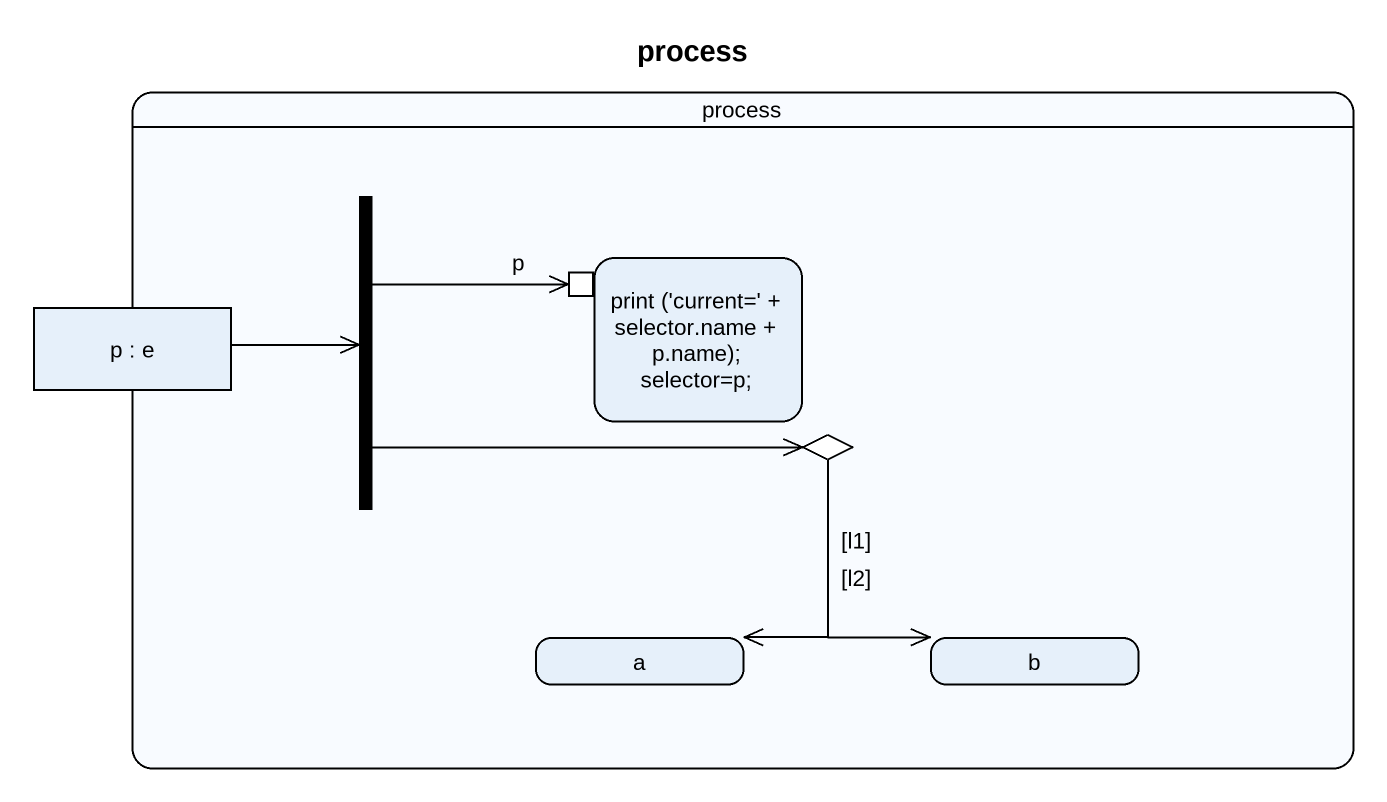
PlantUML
@startuml
title process
hide empty description
state "process" as process_ {
  state fork1 <<fork>>
  state "p : e" as p <<object>>
  state "print ('current=' + selector.name + p.name); selector=p;" as print_current_selector_name {
    state "p" as p_2 <<inputPin>>
  }
  state choice1 <<choice>>
  state a
  state b
}
fork1 -right-> p_2
fork1 -right-> choice1
p -right-> fork1
choice1 --> a : [l1]
choice1 --> b : [l2]
@enduml
